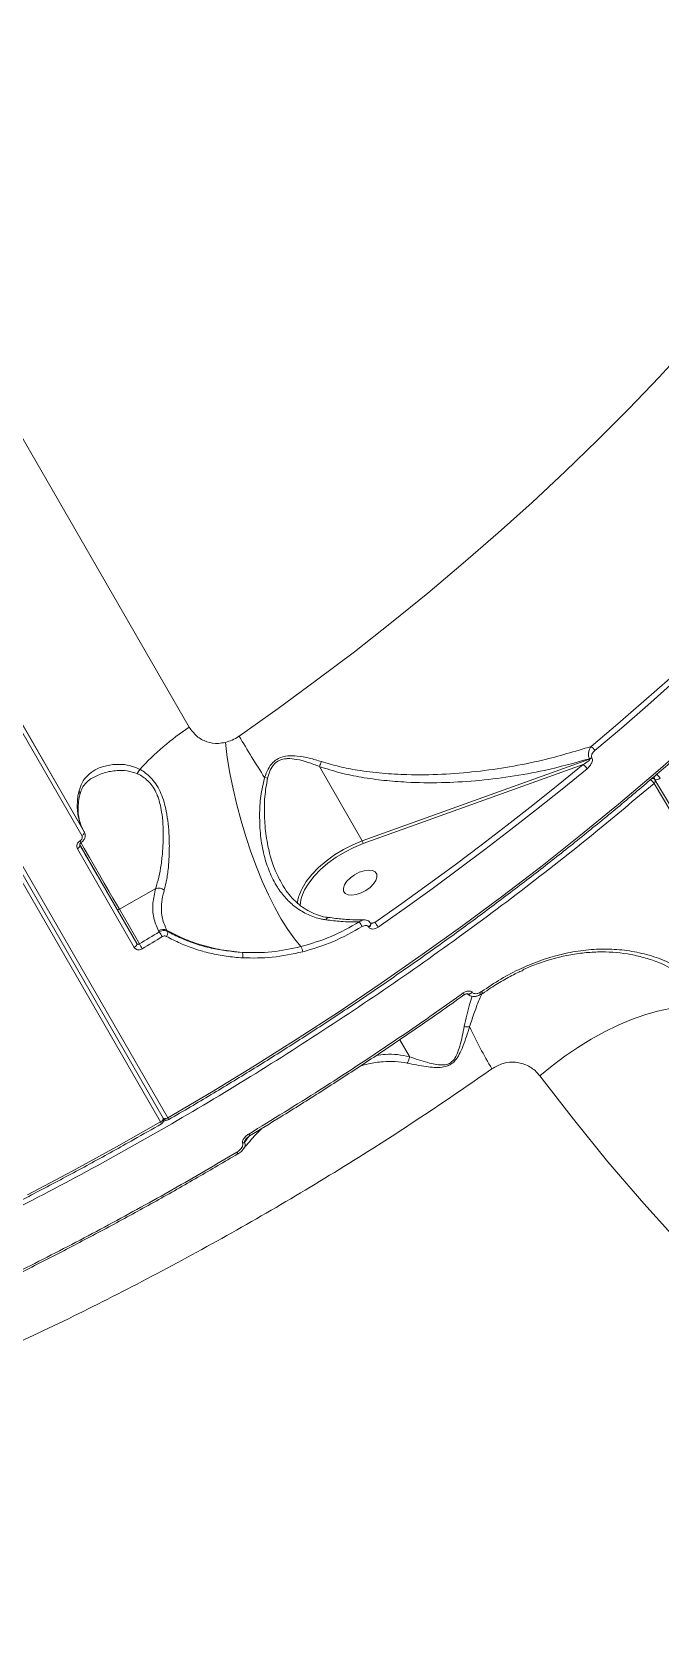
# Model space of a CAD drawing. Header units: millimetres. Extents: x 10684 to 26054, y -4768 to 6894.
# Drawn here: x 17698.1 to 17849.4, y -2839.5 to -2454.5 of the extents above; entities that cross this region are included whole.
import ezdxf

# ---------------------------------------------------------------- set-up
doc = ezdxf.new("R2010")
doc.units = ezdxf.units.MM
doc.layers.add('DIKOM_ОБЪЕКТ', color=7, linetype='Continuous')

msp = doc.modelspace()

# ---------------------------------------------------------------- linework, layer by layer
at = {"layer": 'DIKOM_ОБЪЕКТ', "color": 7, "linetype": 'Continuous', "lineweight": 15}
for p, q in [((17521.593, -2357.657), (17729.043, -2716.935)), ((17729.654, -2715.988), (17522.203, -2356.71)), ((17730.779, -2715.933), (17523.329, -2356.654)), ((17735.945, -2621.881), (17585.93, -2362.072)), ((17674.501, -2586.392), (17710.076, -2648.004)), ((17674.905, -2585.172), (17710.48, -2646.784)), ((17710.65, -2647.079), (17675.075, -2585.467)), ((17832.983, -2629.254), (17832.931, -2629.164)), ((17767.303, -2631.364), (17777.639, -2649.264)), ((17832.422, -2629.575), (17777.639, -2649.264)), ((17777.831, -2649.928), (17830.856, -2630.872)), ((17832.37, -2629.485), (17832.422, -2629.575)), ((17847.805, -2634.262), (17847.533, -2634.136)), ((17710.48, -2646.784), (17710.65, -2647.079)), ((17709.002, -2651.155), (17722.717, -2674.909)), ((17723.296, -2673.98), (17709.581, -2650.226)), ((17758.361, -2659.678), (17758.273, -2659.511)), ((17727.865, -2660.687), (17719.116, -2665.738)), ((17718.469, -2665.617), (17723.296, -2673.98)), ((17723.929, -2674.077), (17719.116, -2665.738)), ((17728.572, -2670.891), (17728.726, -2671.158)), ((17730.728, -2671.059), (17730.586, -2670.813)), ((17779.176, -2669.957), (17779.217, -2670.027)), ((17780.638, -2668.928), (17779.585, -2669.041)), ((17802.152, -2686.358), (17802.147, -2686.36)), ((17806.398, -2685.543), (17805.967, -2685.801)), ((17789.022, -2701.208), (17786.668, -2697.131)), ((17730.374, -2716.469), (17729.721, -2716.842)), ((17750.51, -2720.282), (17750.509, -2720.282)), ((17747.655, -2724.643), (17747.653, -2724.643))]:
    msp.add_line(p, q, dxfattribs=at)
at = {"layer": 'DIKOM_ОБЪЕКТ', "color": 7, "linetype": 'Continuous', "lineweight": 15, "flags": 128}
for points in [[(17912.833, -2452.177), (17908.417, -2459.928), (17903.712, -2467.703), (17898.721, -2475.497), (17893.451, -2483.301), (17887.904, -2491.108), (17882.088, -2498.911), (17876.006, -2506.703), (17869.666, -2514.476), (17863.072, -2522.224), (17856.23, -2529.939), (17849.148, -2537.613), (17841.832, -2545.241), (17834.288, -2552.814), (17826.524, -2560.325), (17818.547, -2567.769), (17810.364, -2575.137), (17801.982, -2582.422), (17793.411, -2589.619), (17784.657, -2596.72), (17775.728, -2603.719), (17766.634, -2610.609), (17757.382, -2617.384), (17747.982, -2624.037)], [(17881.174, -2582.035), (17875.503, -2587.724), (17869.717, -2593.381), (17863.82, -2599.005), (17857.814, -2604.593), (17851.702, -2610.142), (17845.487, -2615.651), (17839.171, -2621.116), (17832.756, -2626.536)], [(17833.667, -2627.519), (17840.095, -2622.088), (17846.425, -2616.611), (17852.654, -2611.09), (17858.78, -2605.528), (17864.799, -2599.928), (17870.709, -2594.292), (17876.507, -2588.622), (17882.191, -2582.92)], [(17857.017, -2625.262), (17848.278, -2632.896), (17839.348, -2640.443), (17830.234, -2647.896), (17820.945, -2655.249), (17811.489, -2662.495), (17801.872, -2669.63), (17792.104, -2676.646), (17782.193, -2683.538), (17772.146, -2690.299), (17761.973, -2696.925), (17751.681, -2703.41), (17741.28, -2709.747), (17730.779, -2715.933)], [(17762.855, -2674.727), (17761.281, -2672.83), (17759.695, -2670.61), (17758.114, -2668.089), (17756.551, -2665.292), (17755.025, -2662.247), (17753.548, -2658.984), (17752.136, -2655.534), (17750.803, -2651.933), (17749.562, -2648.215), (17748.425, -2644.418), (17747.403, -2640.578), (17746.506, -2636.734), (17745.744, -2632.923), (17745.124, -2629.184), (17744.652, -2625.553)], [(17830.856, -2630.872), (17824.833, -2635.793), (17818.733, -2640.671), (17812.558, -2645.504), (17806.31, -2650.29), (17799.992, -2655.027), (17793.606, -2659.713), (17787.154, -2664.348), (17780.638, -2668.928)], [(17781.461, -2670.03), (17787.992, -2665.438), (17794.459, -2660.793), (17800.861, -2656.095), (17807.194, -2651.347), (17813.457, -2646.55), (17819.646, -2641.705), (17825.761, -2636.816), (17831.798, -2631.883)], [(17848.251, -2634.668), (17848.262, -2634.689), (17848.288, -2634.79), (17848.279, -2634.905), (17848.236, -2635.03), (17848.16, -2635.161), (17848.054, -2635.293), (17847.922, -2635.419)], [(17847.922, -2635.419), (17854.489, -2646.367), (17861.393, -2657.149), (17868.63, -2667.758), (17876.194, -2678.187), (17884.081, -2688.43), (17892.286, -2698.48), (17900.803, -2708.33), (17909.627, -2717.974), (17918.752, -2727.406), (17928.171, -2736.618), (17937.88, -2745.606), (17947.871, -2754.364), (17958.138, -2762.884), (17968.674, -2771.163), (17979.473, -2779.195), (17990.526, -2786.973), (18001.828, -2794.494), (18013.37, -2801.753), (18025.145, -2808.744), (18037.146, -2815.462), (18049.363, -2821.905)], [(18049.425, -2820.914), (18037.215, -2814.476), (18025.222, -2807.761), (18013.454, -2800.775), (18001.919, -2793.521), (17990.625, -2786.005), (17979.578, -2778.231), (17968.787, -2770.205), (17958.257, -2761.931), (17947.997, -2753.416), (17938.012, -2744.664), (17928.31, -2735.682), (17918.896, -2726.475), (17909.777, -2717.05), (17900.958, -2707.412), (17892.447, -2697.568), (17884.247, -2687.524), (17876.365, -2677.288), (17868.806, -2666.865), (17861.574, -2656.262), (17854.674, -2645.487), (17848.112, -2634.547)], [(17710.65, -2647.079), (17710.683, -2647.173), (17710.683, -2647.281), (17710.651, -2647.401), (17710.587, -2647.527), (17710.493, -2647.655), (17710.374, -2647.78), (17710.233, -2647.898), (17710.076, -2648.004)], [(17709.581, -2650.226), (17709.614, -2650.321), (17709.614, -2650.43), (17709.581, -2650.55), (17709.516, -2650.677), (17709.422, -2650.805), (17709.302, -2650.931), (17709.16, -2651.049), (17709.002, -2651.155)], [(17709.566, -2650.197), (17709.594, -2650.245), (17709.956, -2650.873), (17710.452, -2651.733)], [(17709.573, -2650.208), (17710.282, -2651.435), (17711.472, -2653.498), (17712.666, -2655.565), (17713.836, -2657.592), (17714.957, -2659.533), (17716.002, -2661.344), (17716.95, -2662.986), (17717.778, -2664.421), (17718.469, -2665.617)], [(17710.452, -2651.733), (17711.043, -2652.755), (17711.679, -2653.857), (17712.31, -2654.95), (17712.884, -2655.945), (17713.355, -2656.761), (17713.685, -2657.332), (17713.847, -2657.612), (17713.828, -2657.579), (17713.628, -2657.235), (17713.266, -2656.607), (17712.77, -2655.747), (17712.179, -2654.725), (17711.543, -2653.623), (17710.912, -2652.53), (17710.338, -2651.535), (17709.867, -2650.719), (17709.576, -2650.215)], [(17719.116, -2665.738), (17718.404, -2664.504), (17717.55, -2663.025), (17716.573, -2661.332), (17715.494, -2659.464), (17714.339, -2657.462), (17713.132, -2655.372), (17711.901, -2653.24), (17710.673, -2651.113), (17709.838, -2649.666)], [(17762.853, -2663.47), (17763.076, -2662.669), (17763.757, -2661.07), (17764.754, -2659.429), (17766.043, -2657.785), (17767.594, -2656.177), (17769.37, -2654.643), (17771.33, -2653.22), (17773.427, -2651.94), (17775.611, -2650.834), (17777.831, -2649.928)], [(17777.639, -2649.264), (17775.349, -2650.198), (17773.096, -2651.338), (17770.934, -2652.658), (17768.913, -2654.126), (17767.081, -2655.708), (17765.482, -2657.366), (17764.152, -2659.061), (17763.125, -2660.753), (17762.891, -2661.229)], [(17778.081, -2656.446), (17776.929, -2656.828), (17775.793, -2657.411), (17774.766, -2658.148), (17773.932, -2658.979), (17773.356, -2659.837), (17773.087, -2660.652), (17773.146, -2661.358), (17773.528, -2661.899), (17774.203, -2662.229), (17775.115, -2662.323), (17776.191, -2662.173), (17777.343, -2661.791), (17778.479, -2661.207), (17779.505, -2660.47), (17780.34, -2659.639), (17780.915, -2658.782), (17781.184, -2657.967), (17781.125, -2657.26), (17780.743, -2656.72), (17780.069, -2656.39), (17779.157, -2656.296), (17778.081, -2656.446)], [(17762.682, -2664.795), (17762.727, -2664.189), (17762.853, -2663.47)], [(17769.492, -2667.729), (17769.495, -2667.729), (17769.51, -2667.731)], [(17728.726, -2671.158), (17728.127, -2671.525), (17727.529, -2671.891), (17726.93, -2672.256), (17726.33, -2672.621), (17725.731, -2672.986), (17725.13, -2673.35), (17724.53, -2673.714), (17723.929, -2674.077)], [(17779.653, -2669.097), (17779.69, -2669.236), (17779.657, -2669.409), (17779.554, -2669.597), (17779.389, -2669.785), (17779.176, -2669.957)], [(17779.693, -2669.165), (17779.73, -2669.306), (17779.697, -2669.479), (17779.594, -2669.667), (17779.43, -2669.855), (17779.217, -2670.027)], [(17779.687, -2669.155), (17779.69, -2669.162), (17779.693, -2669.165)], [(17723.296, -2673.98), (17723.329, -2674.074), (17723.329, -2674.184), (17723.297, -2674.304), (17723.232, -2674.431), (17723.138, -2674.559), (17723.017, -2674.684), (17722.876, -2674.803), (17722.717, -2674.909)], [(17724.648, -2675.246), (17725.251, -2674.882), (17725.852, -2674.517), (17726.454, -2674.152), (17727.055, -2673.787), (17727.656, -2673.421), (17728.256, -2673.055), (17728.856, -2672.687), (17729.456, -2672.32)], [(17801.981, -2685.883), (17802.057, -2686.023), (17802.115, -2686.144), (17802.152, -2686.241), (17802.166, -2686.312), (17802.157, -2686.352), (17802.152, -2686.358)], [(17804.119, -2685.722), (17803.9, -2685.904), (17803.666, -2686.043), (17803.435, -2686.13), (17803.226, -2686.156), (17803.056, -2686.12), (17802.979, -2686.07)], [(17805.967, -2685.801), (17806.014, -2685.968), (17806.042, -2686.112), (17806.048, -2686.229), (17806.033, -2686.314), (17805.998, -2686.362), (17805.993, -2686.364)], [(17806.564, -2686.023), (17806.55, -2686.029), (17806.549, -2686.029)], [(17820.44, -2705.865), (17823.362, -2703.428), (17826.408, -2701.123), (17829.55, -2698.972), (17832.76, -2696.994), (17836.01, -2695.207), (17839.268, -2693.628), (17842.506, -2692.271), (17845.694, -2691.148), (17848.802, -2690.269), (17851.803, -2689.643), (17854.669, -2689.276), (17857.374, -2689.17), (17859.894, -2689.327), (17862.204, -2689.744), (17864.285, -2690.42)], [(17820.44, -2705.865), (17828.49, -2716.289), (17836.836, -2726.533), (17845.473, -2736.59), (17854.398, -2746.457), (17863.604, -2756.127), (17873.088, -2765.594), (17882.843, -2774.855), (17892.864, -2783.903), (17903.147, -2792.733), (17913.684, -2801.342), (17924.471, -2809.724), (17935.502, -2817.874), (17946.77, -2825.788), (17958.269, -2833.462)], [(17729.043, -2716.935), (17718.435, -2722.937), (17707.746, -2728.775), (17696.985, -2734.446)], [(17729.043, -2716.935), (17729.207, -2716.829), (17729.355, -2716.71), (17729.482, -2716.582), (17729.581, -2716.451), (17729.65, -2716.321), (17729.686, -2716.197), (17729.687, -2716.085), (17729.654, -2715.988)], [(17729.654, -2715.988), (17729.721, -2716.065), (17729.818, -2716.121), (17729.943, -2716.152), (17730.09, -2716.157), (17730.254, -2716.136), (17730.427, -2716.091), (17730.605, -2716.022), (17730.779, -2715.933)]]:
    msp.add_lwpolyline(points, dxfattribs=at)
at = {"layer": 'DIKOM_ОБЪЕКТ', "color": 7, "linetype": 'Continuous', "lineweight": 15}
for centre, radius, start, end in [((17773.495, -2677.998), 67.521, 123.78792, 137.11406), ((17945.312, -2509.601), 228.112, 210.1105, 213.05316), ((17831.724, -2627.706), 1.893, 289.93769, 309.61755), ((17831.773, -2627.791), 1.898, 289.96687, 309.58837), ((17831.087, -2628.993), 2.971, 29.74037, 55.81206), ((17721.25, -2631.072), 2.938, 317.17487, 340.619), ((17758.962, -2627.242), 9.304, 333.69935, 341.62474), ((17829.243, -2633.32), 2.931, 29.35618, 56.63133), ((17763.061, -2601.341), 33.878, 254.69244, 255.91472), ((17845.569, -2636.744), 2.701, 29.37966, 59.05605), ((17847.525, -2634.875), 0.674, 65.36977, 98.10561), ((17847.387, -2635.17), 1, 30.11569, 65.24385), ((17849.069, -2634.07), 1.075, 156.37032, 199.36181), ((17848.356, -2633.12), 1.466, 263.52846, 314.16503), ((17847.052, -2635.481), 2.669, 29.38499, 59.43514), ((17722.076, -2640.639), 13.123, 164.85461, 207.91989), ((17708.29, -2637.898), 1.313, 348.24108, 31.56178), ((17707.531, -2650.657), 2.533, 22.34238, 33.34244), ((17776.448, -2649.969), 1.384, 1.69785, 30.64324), ((17728.446, -2663.147), 2.528, 53.81122, 103.29419), ((17770.59, -2665.037), 8.589, 153.68055, 175.69415), ((17718.854, -2665.35), 0.468, 214.73031, 304.0737), ((17769.627, -2668.515), 0.798, 99.71497, 161.89581), ((17729.649, -2672.643), 2.056, 62.86194, 121.59013), ((17714.699, -2680.784), 17.012, 29.83767, 34.46114), ((17729.472, -2671.402), 1.302, 318.87868, 15.29591), ((17773.325, -2671.94), 4.779, 25.32768, 41.35283), ((17776.696, -2672.729), 5.476, 29.5328, 43.95662), ((17704.651, -2686.741), 23.065, 29.89223, 33.3019), ((17760.583, -2676.199), 2.707, 4.70349, 32.92255), ((17747.011, -2676.944), 1.895, 345.10499, 25.17813), ((17805.921, -2685.976), 0.644, 355.81191, 42.24106), ((17802.938, -2690.411), 3.618, 258.41827, 279.00375), ((17905.048, -2646.84), 111.954, 204.90462, 210.78669), ((17765.469, -2696.072), 41.978, 209.80182, 210.46367), ((17728.787, -2716.488), 1, 299.92957, 316.55964), ((17728.787, -2716.488), 1, 316.55964, 29.99313), ((17730.519, -2715.488), 1, 210.00248, 300.07043), ((17673.468, -2749.124), 66.228, 29.65737, 30.07695), ((17748.208, -2721.221), 2.486, 22.19416, 33.48423), ((17744.113, -2726.287), 3.904, 24.89489, 32.08096), ((17748.192, -2720.699), 1.546, 293.02874, 315.93102)]:
    msp.add_arc(centre, radius, start, end, dxfattribs=at)
for points, knots in [([(17731.021, -2716.353), (17732.767, -2715.337), (17737.831, -2712.39), (17746.148, -2707.405), (17755.935, -2701.359), (17765.621, -2695.182), (17775.198, -2688.881), (17784.66, -2682.46), (17794, -2675.923), (17803.211, -2669.276), (17812.285, -2662.524), (17821.216, -2655.671), (17829.997, -2648.723), (17838.622, -2641.686), (17847.084, -2634.564), (17855.377, -2627.362), (17863.494, -2620.087), (17871.43, -2612.743), (17879.178, -2605.336), (17886.733, -2597.872), (17894.088, -2590.356), (17901.239, -2582.794), (17908.18, -2575.191), (17914.906, -2567.554), (17921.412, -2559.887), (17927.692, -2552.197), (17933.742, -2544.489), (17939.558, -2536.77), (17945.135, -2529.044), (17950.469, -2521.318), (17955.556, -2513.597), (17960.392, -2505.888), (17964.972, -2498.195), (17969.295, -2490.525), (17973.357, -2482.884), (17977.153, -2475.277), (17980.683, -2467.709), (17983.942, -2460.188), (17986.928, -2452.717), (17989.639, -2445.303), (17992.073, -2437.952), (17994.228, -2430.668), (17996.102, -2423.459), (17997.694, -2416.328), (17999.003, -2409.281), (18000.026, -2402.325), (18000.765, -2395.463), (18001.217, -2388.703), (18001.387, -2382.046), (18001.253, -2375.507), (18000.963, -2370.262), (18000.612, -2367.242), (18000.505, -2366.319)], [0, 0, 0, 0, 0.010747, 0.0311651, 0.0515834, 0.0720019, 0.0924206, 0.1128394, 0.1332581, 0.1536771, 0.1740962, 0.1945154, 0.2149351, 0.235355, 0.2557752, 0.2761956, 0.2966164, 0.3170375, 0.3374592, 0.3578812, 0.3783033, 0.3987263, 0.4191496, 0.4395735, 0.4599979, 0.4804229, 0.5008486, 0.5212748, 0.5417016, 0.5621289, 0.582557, 0.6029855, 0.6234144, 0.6438441, 0.6642742, 0.6847044, 0.705135, 0.7255658, 0.7459965, 0.7664267, 0.7868565, 0.8072851, 0.8277127, 0.8481386, 0.8685622, 0.8889834, 0.9094014, 0.9298155, 0.9502254, 0.9706306, 0.9910302, 1, 1, 1, 1]), ([(17750.485, -3164.866), (17752.481, -3164.489), (17757.899, -3163.467), (17767.126, -3160.807), (17778.248, -3156.585), (17789.772, -3151.176), (17801.635, -3144.628), (17813.784, -3136.964), (17826.184, -3128.2), (17838.818, -3118.327), (17851.66, -3107.383), (17864.671, -3095.413), (17877.788, -3082.475), (17890.95, -3068.625), (17904.117, -3053.9), (17917.266, -3038.308), (17930.377, -3021.89), (17943.408, -3004.705), (17956.299, -2986.835), (17968.99, -2968.361), (17981.287, -2949.57), (17993.174, -2930.508), (18004.65, -2911.233), (18015.834, -2891.564), (18026.679, -2871.588), (18037.136, -2851.39), (18047.3, -2830.767), (18057.128, -2809.739), (18066.591, -2788.341), (18075.542, -2766.901), (18083.94, -2745.519), (18091.745, -2724.295), (18098.927, -2703.297), (18105.462, -2682.564), (18111.351, -2662.126), (18116.582, -2642.044), (18121.135, -2622.408), (18124.972, -2603.323), (18127.928, -2585.998), (18129.335, -2575.296), (18129.963, -2570.52)], [0, 0, 0, 0, 0.0156522, 0.0424896, 0.0694114, 0.0963765, 0.1233416, 0.1502634, 0.1771009, 0.2039382, 0.23086, 0.2578251, 0.2847902, 0.3117121, 0.3385495, 0.3653868, 0.3923087, 0.4192738, 0.4462388, 0.4731607, 0.499998, 0.5258463, 0.5517701, 0.5777324, 0.6036946, 0.6296184, 0.6554666, 0.6823039, 0.7092259, 0.736191, 0.7631561, 0.7900781, 0.8169155, 0.8437529, 0.870675, 0.89764, 0.9246051, 0.9515271, 0.9783645, 1, 1, 1, 1]), ([(17744.652, -2625.553), (17744.108, -2625.65), (17742.585, -2625.921), (17740.13, -2625.519), (17737.608, -2624.182), (17736.503, -2622.653), (17735.945, -2621.881)], [0, 0, 0, 0, 0.1529746, 0.4283783, 0.7114357, 1, 1, 1, 1]), ([(17747.982, -2624.037), (17747.934, -2624.071), (17747.404, -2624.434), (17746.316, -2625.057), (17745.214, -2625.386), (17744.652, -2625.553)], [0, 0, 0, 0, 0.0468637, 0.514298, 1, 1, 1, 1]), ([(17767.792, -2630.175), (17766.832, -2629.883), (17764.901, -2629.297), (17762.19, -2628.798), (17759.666, -2628.719), (17757.604, -2629.205), (17755.96, -2630.399), (17754.826, -2632.02), (17754.36, -2633.333), (17754.117, -2634.017)], [0, 0, 0, 0, 0.1836428, 0.3692303, 0.5090771, 0.6522076, 0.7508572, 0.8702048, 1, 1, 1, 1]), ([(17832.756, -2626.536), (17828.888, -2627.706), (17822.471, -2629.646), (17813.163, -2631.492), (17805.057, -2632.652), (17796.791, -2633.317), (17789.212, -2633.408), (17782.429, -2633.037), (17776.98, -2632.365), (17772.07, -2631.434), (17769.222, -2630.596), (17767.792, -2630.175)], [0, 0, 0, 0, 0.1867534, 0.3097308, 0.4327029, 0.5585142, 0.6842836, 0.7740117, 0.8643108, 0.9318956, 1, 1, 1, 1]), ([(17831.798, -2631.883), (17832.027, -2631.67), (17832.468, -2631.261), (17832.903, -2630.563), (17833.087, -2629.983), (17833.109, -2629.557), (17833.025, -2629.355), (17832.983, -2629.254)], [0, 0, 0, 0, 0.3047727, 0.58765579, 0.76645552, 0.88285816, 1, 1, 1, 1]), ([(17832.756, -2626.536), (17832.616, -2626.759), (17832.34, -2627.199), (17832.145, -2627.97), (17832.125, -2628.614), (17832.202, -2629.109), (17832.313, -2629.358), (17832.37, -2629.485)], [0, 0, 0, 0, 0.2704571, 0.5335271, 0.7181308, 0.8552701, 1, 1, 1, 1]), ([(17832.931, -2629.164), (17832.904, -2629.099), (17832.85, -2628.97), (17832.863, -2628.699), (17832.979, -2628.338), (17833.251, -2627.907), (17833.524, -2627.653), (17833.667, -2627.519)], [0, 0, 0, 0, 0.1205839, 0.2406354, 0.4168685, 0.694954, 1, 1, 1, 1]), ([(17724.022, -2632.047), (17723.216, -2631.696), (17721.601, -2630.992), (17718.832, -2630.749), (17715.98, -2631.039), (17713.388, -2632.002), (17711.418, -2633.424), (17710.058, -2635.105), (17709.615, -2636.541), (17709.408, -2637.211)], [0, 0, 0, 0, 0.1281545, 0.256742, 0.4268157, 0.596878, 0.7373083, 0.8775741, 1, 1, 1, 1]), ([(17712.694, -2634.065), (17713.585, -2633.628), (17715.371, -2632.753), (17718.257, -2632.279), (17721.006, -2632.262), (17722.607, -2632.801), (17723.405, -2633.069)], [0, 0, 0, 0, 0.2868285, 0.5754088, 0.7881673, 1, 1, 1, 1]), ([(17723.405, -2633.069), (17723.56, -2633.142), (17724.555, -2633.61), (17725.943, -2634.611), (17727.308, -2636.344), (17727.924, -2637.509), (17728.463, -2638.801), (17728.916, -2640.228), (17729.375, -2642.548), (17729.642, -2645.216), (17729.716, -2648.364), (17729.574, -2651.696), (17729.207, -2655.029), (17728.657, -2658.121), (17728.131, -2659.824), (17727.865, -2660.687)], [0, 0, 0, 0, 0.0201024, 0.1287253, 0.1852715, 0.2440046, 0.2548655, 0.3167921, 0.3805912, 0.4664185, 0.5546301, 0.6638253, 0.7761636, 0.8865547, 1, 1, 1, 1]), ([(17729.939, -2661.107), (17730.155, -2660.252), (17730.592, -2658.517), (17730.981, -2655.364), (17731.179, -2651.887), (17731.149, -2648.447), (17730.904, -2645.131), (17730.496, -2642.352), (17729.906, -2639.886), (17729.177, -2637.805), (17728.196, -2635.891), (17726.691, -2633.884), (17725.201, -2632.694), (17724.18, -2632.134), (17724.022, -2632.047)], [0, 0, 0, 0, 0.1084777, 0.2202171, 0.3276448, 0.4383063, 0.5237981, 0.6115035, 0.6745119, 0.7390849, 0.8027717, 0.8688944, 0.9797302, 1, 1, 1, 1]), ([(17754.816, -2634.2), (17754.997, -2633.546), (17755.34, -2632.31), (17756.294, -2630.764), (17757.693, -2629.742), (17758.875, -2629.495), (17760.274, -2629.425), (17762.04, -2629.625), (17764.583, -2630.298), (17766.396, -2631.009), (17767.303, -2631.364)], [0, 0, 0, 0, 0.1297961, 0.2451232, 0.3384678, 0.4557953, 0.4772268, 0.617722, 0.8086994, 1, 1, 1, 1]), ([(17767.303, -2631.364), (17768.96, -2631.894), (17772.275, -2632.952), (17777.509, -2634.006), (17782.865, -2634.75), (17789.268, -2635.241), (17796.635, -2635.335), (17804.981, -2634.871), (17813.306, -2633.871), (17822.541, -2632.224), (17828.787, -2630.484), (17832.37, -2629.485)], [0, 0, 0, 0, 0.0792701, 0.1585935, 0.2405921, 0.3226086, 0.4472315, 0.5718934, 0.6998603, 0.8278358, 1, 1, 1, 1]), ([(17832.422, -2629.575), (17832.427, -2629.589), (17832.439, -2629.62), (17832.427, -2629.689), (17832.347, -2629.84), (17831.868, -2630.31), (17831.308, -2630.621), (17830.856, -2630.872)], [0, 0, 0, 0, 0.0239383, 0.0534347, 0.107067, 0.2794012, 1, 1, 1, 1]), ([(17291.239, -2776.186), (17293.376, -2777.785), (17298.963, -2781.967), (17309.18, -2787.841), (17321.701, -2793.889), (17335.208, -2799.08), (17349.583, -2803.432), (17364.803, -2806.91), (17380.856, -2809.496), (17397.7, -2811.202), (17415.276, -2812.029), (17433.5, -2811.977), (17452.288, -2811.044), (17471.35, -2809.246), (17490.641, -2806.609), (17510.103, -2803.19), (17529.92, -2798.973), (17550.007, -2793.978), (17570.276, -2788.224), (17590.93, -2781.639), (17611.946, -2774.184), (17633.29, -2765.852), (17654.633, -2756.77), (17675.876, -2746.98), (17696.92, -2736.528), (17717.697, -2725.44), (17738.166, -2713.721), (17758.301, -2701.404), (17778.039, -2688.532), (17797.296, -2675.167), (17815.963, -2661.365), (17832.868, -2648.104), (17843.277, -2639.334), (17847.922, -2635.419)], [0, 0, 0, 0, 0.02051751, 0.05364261, 0.08682068, 0.11999867, 0.15312371, 0.18614474, 0.21916553, 0.25229048, 0.2854686, 0.31864658, 0.35177159, 0.38479263, 0.41659659, 0.44849341, 0.48043755, 0.51238182, 0.54427871, 0.57608275, 0.60910373, 0.64222869, 0.67540698, 0.70858503, 0.74171006, 0.77473103, 0.80775217, 0.84087718, 0.87405528, 0.90723349, 0.94035841, 0.97337963, 1, 1, 1, 1]), ([(17709.578, -2638.174), (17709.68, -2637.804), (17709.899, -2637.003), (17710.485, -2635.973), (17711.358, -2635.001), (17712.107, -2634.362), (17712.633, -2634.109), (17712.69, -2634.082)], [0, 0, 0, 0, 0.2033908, 0.4405351, 0.6960329, 0.9675352, 1, 1, 1, 1]), ([(17754.117, -2634.017), (17753.765, -2635.502), (17753.061, -2638.476), (17752.837, -2643.203), (17753.041, -2648.012), (17753.854, -2652.63), (17755.213, -2656.799), (17756.982, -2660.265), (17759.151, -2663.123), (17761.618, -2665.39), (17764.506, -2667.096), (17767.006, -2667.957), (17768.506, -2668.207), (17768.869, -2668.267)], [0, 0, 0, 0, 0.1036808, 0.2075445, 0.3205744, 0.4335425, 0.533815, 0.6340029, 0.7184909, 0.8029143, 0.8879627, 0.9729312, 1, 1, 1, 1]), ([(17758.273, -2659.511), (17757.783, -2658.64), (17756.615, -2656.561), (17755.355, -2652.709), (17754.394, -2648.104), (17754.011, -2643.335), (17754.043, -2638.645), (17754.557, -2635.691), (17754.816, -2634.2)], [0, 0, 0, 0, 0.12024877, 0.2867377, 0.47145468, 0.66045711, 0.82865419, 1, 1, 1, 1]), ([(17710.48, -2646.785), (17710.352, -2646.547), (17709.953, -2645.812), (17709.483, -2644.47), (17709.175, -2642.701), (17709.154, -2640.802), (17709.34, -2639.265), (17709.531, -2638.37), (17709.574, -2638.17)], [0, 0, 0, 0, 0.1027285, 0.3181938, 0.5309129, 0.7384603, 0.9414944, 1, 1, 1, 1]), ([(17710.076, -2648.004), (17710.115, -2648.093), (17710.192, -2648.272), (17710.173, -2648.583), (17710.052, -2648.883), (17709.863, -2649.118), (17709.708, -2649.223), (17709.647, -2649.265)], [0, 0, 0, 0, 0.2141923, 0.4285343, 0.6431265, 0.8580262, 1, 1, 1, 1]), ([(17709.865, -2649.68), (17710.047, -2649.555), (17710.448, -2649.28), (17710.81, -2648.635), (17710.918, -2647.937), (17710.841, -2647.396), (17710.672, -2647.156), (17710.629, -2647.094)], [0, 0, 0, 0, 0.2154745, 0.4734887, 0.7028132, 0.9236379, 1, 1, 1, 1]), ([(17709.647, -2649.265), (17709.555, -2649.328), (17709.323, -2649.486), (17709.038, -2649.838), (17708.857, -2650.287), (17708.828, -2650.754), (17708.944, -2651.021), (17709.002, -2651.155)], [0, 0, 0, 0, 0.1418625, 0.3567267, 0.5713392, 0.7857264, 1, 1, 1, 1]), ([(17709.594, -2650.245), (17709.589, -2650.238), (17709.572, -2650.217), (17709.551, -2650.157), (17709.587, -2650.005), (17709.663, -2649.876), (17709.764, -2649.765), (17709.845, -2649.716), (17709.876, -2649.698)], [0, 0, 0, 0, 0.1489772, 0.4752498, 0.6349708, 0.770897, 0.9128659, 1, 1, 1, 1]), ([(17769.517, -2667.699), (17769.279, -2667.673), (17768.362, -2667.57), (17766.842, -2667.106), (17764.958, -2666.31), (17763.167, -2665.215), (17761.496, -2663.838), (17759.98, -2662.175), (17758.92, -2660.778), (17758.438, -2659.881), (17758.335, -2659.69)], [0, 0, 0, 0, 0.0485889, 0.1870843, 0.3310416, 0.4808042, 0.6347677, 0.7925882, 0.9557299, 1, 1, 1, 1]), ([(17838.035, -3143.769), (17841.476, -3142.146), (17848.362, -3138.9), (17859.077, -3132.741), (17870.14, -3125.593), (17881.559, -3117.343), (17893.293, -3108.018), (17905.087, -3097.817), (17916.898, -3086.797), (17928.685, -3075.031), (17940.641, -3062.328), (17952.729, -3048.691), (17964.913, -3034.147), (17976.925, -3019.013), (17988.73, -3003.354), (18000.295, -2987.245), (18011.808, -2970.429), (18023.225, -2952.936), (18034.503, -2934.81), (18045.403, -2916.44), (18055.896, -2897.895), (18065.962, -2879.244), (18075.762, -2860.196), (18085.248, -2840.801), (18094.381, -2821.121), (18102.968, -2801.569), (18110.994, -2782.21), (18118.455, -2763.103), (18125.464, -2743.953), (18131.978, -2724.828), (18137.968, -2705.793), (18142.916, -2688.571), (18147.007, -2673.09), (18149.165, -2663.951), (18150.246, -2659.377)], [0, 0, 0, 0, 0.0311785, 0.062381, 0.0935593, 0.1256443, 0.1577553, 0.1898399, 0.2210202, 0.2522245, 0.2834046, 0.3154896, 0.3476011, 0.379686, 0.410889, 0.442116, 0.473319, 0.5054256, 0.5375586, 0.5696655, 0.6009195, 0.6321978, 0.6634522, 0.6956101, 0.7277939, 0.7599519, 0.7912842, 0.8226405, 0.8539728, 0.8862088, 0.9184711, 0.9507072, 0.9753305, 1, 1, 1, 1]), ([(17727.865, -2660.687), (17727.59, -2661.902), (17727.022, -2664.405), (17727.214, -2667.888), (17728.115, -2669.881), (17728.572, -2670.891)], [0, 0, 0, 0, 0.3175128, 0.6539183, 1, 1, 1, 1]), ([(17730.586, -2670.813), (17730.159, -2669.88), (17729.292, -2667.988), (17729.173, -2664.966), (17729.525, -2662.613), (17729.847, -2661.443), (17729.939, -2661.107)], [0, 0, 0, 0, 0.3362299, 0.6822309, 0.9087857, 1, 1, 1, 1]), ([(17778.019, -2668.232), (17777.954, -2668.235), (17776.837, -2668.282), (17774.584, -2668.22), (17771.793, -2668.021), (17770.073, -2667.766), (17769.495, -2667.68)], [0, 0, 0, 0, 0.0240375, 0.4125471, 0.8024232, 1, 1, 1, 1]), ([(17730.728, -2671.059), (17730.682, -2671.034), (17730.459, -2670.919), (17729.997, -2670.813), (17729.335, -2670.861), (17728.929, -2671.059), (17728.726, -2671.158)], [0, 0, 0, 0, 0.0806099, 0.3870716, 0.6936301, 1, 1, 1, 1]), ([(17730.586, -2670.813), (17731.89, -2671.489), (17734.511, -2672.848), (17738.893, -2674.402), (17743.624, -2675.595), (17747.018, -2675.956), (17748.725, -2676.138)], [0, 0, 0, 0, 0.2373814, 0.4771605, 0.7370151, 1, 1, 1, 1]), ([(17748.725, -2676.138), (17746.197, -2675.88), (17742.366, -2675.489), (17737.52, -2674.083), (17733.995, -2672.757), (17731.807, -2671.619), (17730.728, -2671.059)], [0, 0, 0, 0, 0.3951621, 0.5986712, 0.8021781, 1, 1, 1, 1]), ([(17776.912, -2668.783), (17774.683, -2670.031), (17770.17, -2672.558), (17765.313, -2673.998), (17762.855, -2674.727)], [0, 0, 0, 0, 0.4938538, 1, 1, 1, 1]), ([(17763.281, -2675.977), (17765.732, -2675.251), (17770.695, -2673.781), (17775.309, -2671.201), (17777.644, -2669.896)], [0, 0, 0, 0, 0.4938386, 1, 1, 1, 1]), ([(17768.869, -2668.267), (17770.088, -2668.422), (17772.829, -2668.77), (17775.455, -2668.778), (17776.912, -2668.783)], [0, 0, 0, 0, 0.4451123, 1, 1, 1, 1]), ([(17778.019, -2668.29), (17777.979, -2668.287), (17777.756, -2668.268), (17777.361, -2668.431), (17777.052, -2668.673), (17776.912, -2668.783)], [0, 0, 0, 0, 0.1092627, 0.5965508, 1, 1, 1, 1]), ([(17777.644, -2669.896), (17777.792, -2669.82), (17778.083, -2669.67), (17778.514, -2669.611), (17778.853, -2669.673), (17779.067, -2669.8), (17779.146, -2669.914), (17779.176, -2669.957)], [0, 0, 0, 0, 0.2734424, 0.539348, 0.7385761, 0.8989109, 1, 1, 1, 1]), ([(17779.634, -2669.108), (17779.546, -2668.967), (17779.357, -2668.665), (17778.875, -2668.394), (17778.42, -2668.26), (17778.139, -2668.284), (17778.046, -2668.293)], [0, 0, 0, 0, 0.2588061, 0.5552118, 0.852076, 1, 1, 1, 1]), ([(17779.217, -2670.027), (17779.272, -2670.103), (17779.398, -2670.279), (17779.73, -2670.454), (17780.217, -2670.517), (17780.835, -2670.4), (17781.245, -2670.158), (17781.461, -2670.03)], [0, 0, 0, 0, 0.1205865, 0.2783733, 0.4705326, 0.7208431, 1, 1, 1, 1]), ([(17779.834, -2669.119), (17779.82, -2669.122), (17779.756, -2669.135), (17779.688, -2669.125), (17779.671, -2669.12), (17779.666, -2669.119)], [0, 0, 0, 0, 0.1732874, 0.7672077, 1, 1, 1, 1]), ([(17780.638, -2668.928), (17780.479, -2668.982), (17780.22, -2669.07), (17779.941, -2669.104), (17779.834, -2669.117)], [0, 0, 0, 0, 0.6144497, 1, 1, 1, 1]), ([(17722.717, -2674.909), (17722.771, -2674.987), (17722.906, -2675.184), (17723.241, -2675.404), (17723.696, -2675.512), (17724.193, -2675.471), (17724.496, -2675.321), (17724.648, -2675.246)], [0, 0, 0, 0, 0.1405984, 0.3551121, 0.5699158, 0.7848436, 1, 1, 1, 1]), ([(17723.929, -2674.077), (17723.88, -2674.104), (17723.781, -2674.158), (17723.619, -2674.176), (17723.469, -2674.143), (17723.359, -2674.072), (17723.314, -2674.006), (17723.296, -2673.98)], [0, 0, 0, 0, 0.21553804, 0.43040588, 0.64531112, 0.85949888, 1, 1, 1, 1]), ([(17729.456, -2672.32), (17729.557, -2672.269), (17729.759, -2672.167), (17730.088, -2672.139), (17730.319, -2672.19), (17730.43, -2672.247), (17730.453, -2672.259)], [0, 0, 0, 0, 0.3067949, 0.6133789, 0.9195466, 1, 1, 1, 1]), ([(17730.453, -2672.259), (17731.555, -2672.83), (17733.758, -2673.972), (17737.288, -2675.31), (17740.985, -2676.362), (17744.84, -2677.112), (17747.508, -2677.324), (17748.842, -2677.431)], [0, 0, 0, 0, 0.1976794, 0.3953907, 0.5930866, 0.7965528, 1, 1, 1, 1]), ([(17762.855, -2674.727), (17760.522, -2675.23), (17755.8, -2676.247), (17751.102, -2676.174), (17748.725, -2676.138)], [0, 0, 0, 0, 0.4941625, 1, 1, 1, 1]), ([(17855.157, -2680.469), (17853.499, -2679.574), (17850.444, -2677.924), (17845.583, -2676.389), (17840.824, -2675.492), (17835.914, -2675.202), (17830.91, -2675.522), (17825.869, -2676.422), (17820.834, -2677.884), (17815.871, -2679.915), (17811.012, -2682.427), (17807.934, -2684.506), (17806.398, -2685.543)], [0, 0, 0, 0, 0.1166808, 0.2150841, 0.313796, 0.4121994, 0.5100604, 0.6082254, 0.7060852, 0.8039528, 0.9021314, 1, 1, 1, 1]), ([(17748.842, -2677.431), (17751.214, -2677.467), (17756.015, -2677.541), (17760.84, -2676.502), (17763.281, -2675.977)], [0, 0, 0, 0, 0.4941729, 1, 1, 1, 1]), ([(17816.292, -2680.323), (17816.489, -2680.227), (17817.896, -2679.544), (17821.748, -2678.119), (17826.688, -2676.773), (17831.609, -2676.115), (17836.499, -2675.884), (17841.294, -2676.311), (17845.884, -2677.408), (17849.897, -2678.764), (17852.564, -2680.21), (17854.188, -2681.091)], [0, 0, 0, 0, 0.0152177, 0.1091604, 0.2917172, 0.3856936, 0.4796715, 0.6634329, 0.7580267, 0.8526223, 1, 1, 1, 1]), ([(17806.585, -2686.08), (17807.269, -2685.591), (17809.017, -2684.342), (17811.957, -2682.605), (17814.563, -2681.195), (17816.078, -2680.548), (17816.432, -2680.396)], [0, 0, 0, 0, 0.2178872, 0.5564207, 0.8961462, 1, 1, 1, 1]), ([(17801.981, -2685.883), (17801.444, -2686.266), (17798.763, -2688.176), (17791.743, -2693.108), (17780.789, -2700.557), (17766.281, -2710.04), (17756.008, -2716.339), (17750.282, -2719.85)], [0, 0, 0, 0, 0.0321584, 0.1607918, 0.4182825, 0.6757736, 1, 1, 1, 1]), ([(17750.5, -2720.267), (17753.005, -2718.753), (17758.8, -2715.248), (17767.763, -2709.602), (17777.388, -2703.371), (17786.872, -2697.022), (17795.126, -2691.352), (17800.166, -2687.75), (17802.135, -2686.343)], [0, 0, 0, 0, 0.1413933, 0.3272138, 0.5124787, 0.697024, 0.8816268, 1, 1, 1, 1]), ([(17804.119, -2685.722), (17804.09, -2685.693), (17803.978, -2685.577), (17803.696, -2685.431), (17803.212, -2685.377), (17802.6, -2685.505), (17802.194, -2685.753), (17801.981, -2685.883)], [0, 0, 0, 0, 0.0579729, 0.2245069, 0.4300367, 0.7005301, 1, 1, 1, 1]), ([(17802.155, -2686.362), (17802.185, -2686.339), (17802.336, -2686.223), (17802.587, -2686.114), (17802.839, -2686.062), (17802.962, -2686.066), (17802.997, -2686.08), (17802.991, -2686.076), (17802.99, -2686.075)], [0, 0, 0, 0, 0.093702, 0.4668194, 0.6985656, 0.8492846, 0.9799653, 1, 1, 1, 1]), ([(17804.129, -2686.664), (17803.913, -2687.319), (17803.217, -2689.432), (17802.622, -2692.109), (17802.212, -2693.956)], [0, 0, 0, 0, 0.3099615, 1, 1, 1, 1]), ([(17802.972, -2686.027), (17803.094, -2686.158), (17803.369, -2686.454), (17803.983, -2686.685), (17804.704, -2686.746), (17805.399, -2686.634), (17805.812, -2686.427), (17805.983, -2686.342)], [0, 0, 0, 0, 0.16277157, 0.36691802, 0.58608956, 0.82916316, 1, 1, 1, 1]), ([(17803.504, -2693.985), (17803.885, -2692.804), (17804.647, -2690.439), (17805.687, -2687.765), (17806.306, -2686.428), (17806.51, -2685.988)], [0, 0, 0, 0, 0.4007174, 0.8025598, 1, 1, 1, 1]), ([(17805.967, -2685.801), (17805.74, -2685.893), (17805.328, -2686.059), (17804.758, -2686.067), (17804.354, -2685.942), (17804.186, -2685.785), (17804.119, -2685.722)], [0, 0, 0, 0, 0.3467494, 0.6312155, 0.8513326, 1, 1, 1, 1]), ([(17805.98, -2686.336), (17806.115, -2686.28), (17806.369, -2686.174), (17806.592, -2686.004), (17806.696, -2685.924)], [0, 0, 0, 0, 0.529971, 1, 1, 1, 1]), ([(17788.42, -2702.756), (17789.926, -2703.066), (17791.961, -2703.486), (17794.914, -2703.813), (17796.655, -2703.828), (17798.159, -2703.505), (17799.265, -2702.902), (17800.242, -2701.954), (17801.121, -2700.527), (17802.314, -2697.742), (17803.005, -2695.561), (17803.504, -2693.985)], [0, 0, 0, 0, 0.265791, 0.3593785, 0.4543101, 0.5177513, 0.5632848, 0.6085761, 0.6803166, 0.7688744, 1, 1, 1, 1]), ([(17802.212, -2693.956), (17801.897, -2695.509), (17801.464, -2697.642), (17800.606, -2700.361), (17799.927, -2701.727), (17799.09, -2702.612), (17798.092, -2703.116), (17796.718, -2703.267), (17795.115, -2703.081), (17792.374, -2702.374), (17790.4, -2701.735), (17789.027, -2701.22), (17789.025, -2701.22)], [0, 0, 0, 0, 0.2369831, 0.325271, 0.3938174, 0.4351329, 0.4764538, 0.5364547, 0.6308628, 0.7257818, 0.9996826, 1, 1, 1, 1]), ([(17777.133, -2703.502), (17777.791, -2703.308), (17779.612, -2702.771), (17782.42, -2702.391), (17785.539, -2702.284), (17787.457, -2702.598), (17788.42, -2702.756)], [0, 0, 0, 0, 0.1761689, 0.4876196, 0.7426618, 1, 1, 1, 1]), ([(17789.022, -2701.208), (17788.059, -2701.015), (17786.124, -2700.626), (17783.434, -2700.573), (17781.729, -2700.815), (17781.004, -2700.918)], [0, 0, 0, 0, 0.362636, 0.7289836, 1, 1, 1, 1]), ([(17788.42, -2702.756), (17788.445, -2702.722), (17788.601, -2702.507), (17788.87, -2702.011), (17788.97, -2701.499), (17789.025, -2701.22)], [0, 0, 0, 0, 0.0793854, 0.4971605, 1, 1, 1, 1]), ([(17789.025, -2701.22), (17789.026, -2701.219), (17789.026, -2701.216), (17789.024, -2701.212), (17789.023, -2701.209), (17789.022, -2701.208)], [0, 0, 0, 0, 0.2347344, 0.5587487, 1, 1, 1, 1]), ([(17411.56, -2821.832), (17413.175, -2822.192), (17419.516, -2823.602), (17431.36, -2825.23), (17446.889, -2826.692), (17462.962, -2827.281), (17479.439, -2827.1), (17496.6, -2826.128), (17514.411, -2824.339), (17532.825, -2821.719), (17551.448, -2818.326), (17570.212, -2814.187), (17589.049, -2809.348), (17608.252, -2803.734), (17627.772, -2797.331), (17647.547, -2790.144), (17667.16, -2782.326), (17686.549, -2773.916), (17705.657, -2764.967), (17724.779, -2755.343), (17743.846, -2745.048), (17762.795, -2734.106), (17779.913, -2723.543), (17795.28, -2713.543), (17804.337, -2707.278), (17808.87, -2704.143)], [0, 0, 0, 0, 0.01578739, 0.06195792, 0.10809099, 0.15295587, 0.19785495, 0.24271926, 0.28888366, 0.33508542, 0.38124991, 0.42618822, 0.47116118, 0.51609976, 0.56233729, 0.60861287, 0.65485064, 0.69990104, 0.74498651, 0.79003714, 0.83638704, 0.88277499, 0.92912495, 0.96452929, 1, 1, 1, 1]), ([(17808.87, -2704.143), (17809.771, -2703.636), (17811.603, -2702.605), (17814.662, -2702.396), (17817.509, -2703.2), (17819.393, -2704.57), (17820.229, -2705.605), (17820.44, -2705.865)], [0, 0, 0, 0, 0.2187131, 0.44478, 0.6794092, 0.919199, 1, 1, 1, 1]), ([(17291.466, -2775.724), (17291.962, -2776.097), (17294.143, -2777.735), (17298.259, -2780.451), (17303.813, -2783.863), (17309.626, -2787.07), (17315.669, -2790.086), (17321.944, -2792.905), (17328.445, -2795.525), (17335.167, -2797.943), (17342.104, -2800.159), (17349.253, -2802.171), (17356.606, -2803.976), (17364.159, -2805.574), (17371.905, -2806.964), (17379.84, -2808.143), (17387.956, -2809.113), (17396.247, -2809.871), (17404.709, -2810.418), (17413.333, -2810.753), (17422.113, -2810.875), (17431.044, -2810.785), (17440.117, -2810.483), (17449.327, -2809.969), (17458.666, -2809.244), (17468.127, -2808.308), (17477.704, -2807.162), (17487.388, -2805.807), (17497.174, -2804.243), (17507.053, -2802.473), (17517.018, -2800.497), (17527.061, -2798.317), (17537.176, -2795.934), (17547.354, -2793.351), (17557.587, -2790.569), (17567.869, -2787.591), (17578.191, -2784.419), (17588.546, -2781.054), (17598.926, -2777.501), (17609.323, -2773.76), (17619.729, -2769.836), (17630.137, -2765.731), (17640.538, -2761.448), (17650.926, -2756.991), (17661.291, -2752.362), (17671.626, -2747.566), (17681.925, -2742.606), (17692.178, -2737.485), (17702.378, -2732.208), (17712.517, -2726.776), (17721.485, -2721.817), (17727.052, -2718.633), (17729.286, -2717.355)], [0, 0, 0, 0, 0.0060076, 0.0263957, 0.0467897, 0.0671896, 0.0875948, 0.1080048, 0.1284195, 0.1488378, 0.1692592, 0.1896837, 0.21011, 0.2305386, 0.2509681, 0.2713988, 0.2918298, 0.3122616, 0.3326938, 0.3531254, 0.3735572, 0.3939887, 0.4144197, 0.4348501, 0.4552802, 0.4757097, 0.4961391, 0.5165676, 0.5369955, 0.5574228, 0.5778495, 0.5982758, 0.6187017, 0.639127, 0.6595519, 0.6799765, 0.7004005, 0.720824, 0.7412471, 0.7616702, 0.7820929, 0.8025152, 0.8229372, 0.8433592, 0.8637808, 0.8842021, 0.9046233, 0.9250445, 0.9454655, 0.9658864, 0.9863077, 1, 1, 1, 1]), ([(17750.282, -2719.85), (17750.147, -2719.937), (17749.722, -2720.213), (17749.187, -2720.73), (17748.839, -2721.322), (17748.72, -2721.775), (17748.771, -2722.006), (17748.797, -2722.122)], [0, 0, 0, 0, 0.16053768, 0.50815256, 0.73186424, 0.86536512, 1, 1, 1, 1]), ([(17748.873, -2723.56), (17749.297, -2723.043), (17750.672, -2721.368), (17752.24, -2719.662), (17753.407, -2718.548), (17753.547, -2718.414)], [0, 0, 0, 0, 0.2818343, 0.9137849, 1, 1, 1, 1]), ([(17749.303, -2721.774), (17749.301, -2721.749), (17749.297, -2721.694), (17749.333, -2721.564), (17749.442, -2721.33), (17749.57, -2721.15), (17749.655, -2721.031)], [0, 0, 0, 0, 0.0928942, 0.1992151, 0.4673192, 1, 1, 1, 1]), ([(17749.303, -2721.774), (17749.411, -2721.632), (17749.818, -2721.092), (17750.225, -2720.554), (17750.524, -2720.158)], [0, 0, 0, 0, 0.2641074, 1, 1, 1, 1]), ([(17749.656, -2721.032), (17749.734, -2720.938), (17749.955, -2720.672), (17750.257, -2720.41), (17750.489, -2720.301), (17750.512, -2720.291)], [0, 0, 0, 0, 0.3265905, 0.9328419, 1, 1, 1, 1]), ([(17747.421, -2724.213), (17742.317, -2727.208), (17732.109, -2733.196), (17716.519, -2741.767), (17700.758, -2750.05), (17690.12, -2755.262), (17684.8, -2757.868)], [0, 0, 0, 0, 0.2491004, 0.4982001, 0.7491007, 1, 1, 1, 1]), ([(17685.094, -2758.218), (17685.761, -2757.9), (17689.874, -2755.944), (17697.394, -2752.19), (17707.643, -2746.951), (17717.836, -2741.542), (17727.966, -2735.984), (17737.912, -2730.355), (17744.435, -2726.509), (17747.639, -2724.619)], [0, 0, 0, 0, 0.0314337, 0.1936155, 0.3559237, 0.5183159, 0.6807635, 0.8432153, 1, 1, 1, 1]), ([(17748.797, -2722.122), (17748.822, -2722.232), (17748.872, -2722.453), (17748.759, -2722.876), (17748.431, -2723.42), (17747.936, -2723.885), (17747.544, -2724.135), (17747.421, -2724.213)], [0, 0, 0, 0, 0.1388625, 0.2767533, 0.4966147, 0.8418631, 1, 1, 1, 1]), ([(17747.644, -2724.626), (17747.714, -2724.592), (17748.107, -2724.397), (17748.543, -2724.044), (17748.813, -2723.674), (17748.872, -2723.593)], [0, 0, 0, 0, 0.1440749, 0.8129111, 1, 1, 1, 1]), ([(17748.89, -2723.577), (17748.92, -2723.551), (17749.16, -2723.346), (17749.333, -2722.886), (17749.447, -2722.29), (17749.352, -2721.95), (17749.303, -2721.774)], [0, 0, 0, 0, 0.0561027, 0.4501926, 0.7166886, 1, 1, 1, 1]), ([(18049.363, -2821.905), (18047.404, -2826.031), (18042.125, -2837.146), (18033.148, -2855.137), (18022.361, -2875.762), (18011.075, -2896.303), (17999.318, -2916.686), (17987.117, -2936.835), (17974.741, -2956.305), (17962.239, -2975.046), (17949.656, -2993.024), (17936.789, -3010.532), (17923.671, -3027.487), (17910.341, -3043.815), (17897.095, -3059.158), (17883.975, -3073.485), (17871.021, -3086.79), (17858.022, -3099.29), (17845.022, -3110.905), (17832.068, -3121.572), (17819.444, -3131.058), (17807.186, -3139.356), (17795.321, -3146.488), (17783.656, -3152.571), (17772.239, -3157.538), (17761.122, -3161.338), (17750.537, -3163.911), (17740.548, -3165.19), (17732.803, -3165.48), (17728.555, -3164.921), (17727.261, -3164.75)], [0, 0, 0, 0, 0.0215559, 0.058073, 0.0946185, 0.1311355, 0.1687132, 0.2063217, 0.2438998, 0.2804169, 0.3169621, 0.3534792, 0.391057, 0.4286654, 0.4662432, 0.5027603, 0.5393056, 0.5758227, 0.6134006, 0.6510091, 0.6885867, 0.7251041, 0.7616491, 0.7981663, 0.8357442, 0.8733525, 0.9109303, 0.9474474, 0.9839926, 1, 1, 1, 1]), ([(17727.498, -3164.984), (17728.226, -3165.067), (17730.431, -3165.319), (17734.251, -3165.429), (17738.953, -3165.33), (17743.798, -3164.929), (17748.779, -3164.243), (17753.883, -3163.269), (17759.089, -3162.012), (17764.379, -3160.473), (17769.745, -3158.658), (17775.19, -3156.565), (17780.715, -3154.196), (17786.322, -3151.549), (17792.012, -3148.624), (17797.788, -3145.422), (17803.649, -3141.941), (17809.599, -3138.179), (17815.639, -3134.135), (17821.759, -3129.816), (17827.934, -3125.24), (17834.14, -3120.423), (17840.365, -3115.375), (17846.611, -3110.095), (17852.881, -3104.583), (17859.176, -3098.837), (17865.498, -3092.855), (17871.85, -3086.636), (17878.232, -3080.178), (17884.648, -3073.479), (17891.098, -3066.535), (17897.578, -3059.355), (17904.063, -3051.963), (17910.529, -3044.388), (17916.957, -3036.65), (17923.346, -3028.751), (17929.699, -3020.69), (17936.017, -3012.463), (17942.304, -3004.069), (17948.561, -2995.504), (17954.789, -2986.768), (17960.991, -2977.856), (17967.168, -2968.766), (17973.318, -2959.5), (17979.426, -2950.085), (17985.464, -2940.557), (17991.412, -2930.95), (17997.264, -2921.273), (18003.024, -2911.522), (18008.694, -2901.694), (18014.277, -2891.785), (18019.773, -2881.792), (18025.184, -2871.714), (18030.512, -2861.547), (18035.759, -2851.288), (18040.921, -2840.933), (18045.646, -2831.245), (18048.596, -2824.995), (18049.897, -2822.24)], [0, 0, 0, 0, 0.0088369, 0.0267591, 0.0447467, 0.0628197, 0.0809968, 0.09927, 0.1175244, 0.1356772, 0.1537601, 0.1717921, 0.189792, 0.2077796, 0.2257741, 0.2437888, 0.2618433, 0.2799577, 0.2981522, 0.3164411, 0.3347311, 0.3529195, 0.3710241, 0.3890658, 0.4070647, 0.425042, 0.4430176, 0.4610082, 0.4790318, 0.4971089, 0.5152596, 0.5335052, 0.5517847, 0.5699894, 0.5881043, 0.6061503, 0.6241486, 0.642119, 0.6600823, 0.6780569, 0.6960589, 0.7141089, 0.7322268, 0.7504334, 0.7687102, 0.7869463, 0.8050811, 0.823141, 0.841147, 0.8591198, 0.8770797, 0.8950469, 0.9130354, 0.9310657, 0.9491586, 0.9673344, 0.9856007, 1, 1, 1, 1])]:
    msp.add_open_spline(points, degree=3, knots=knots, dxfattribs=at)

doc.saveas('drawing.dxf')
